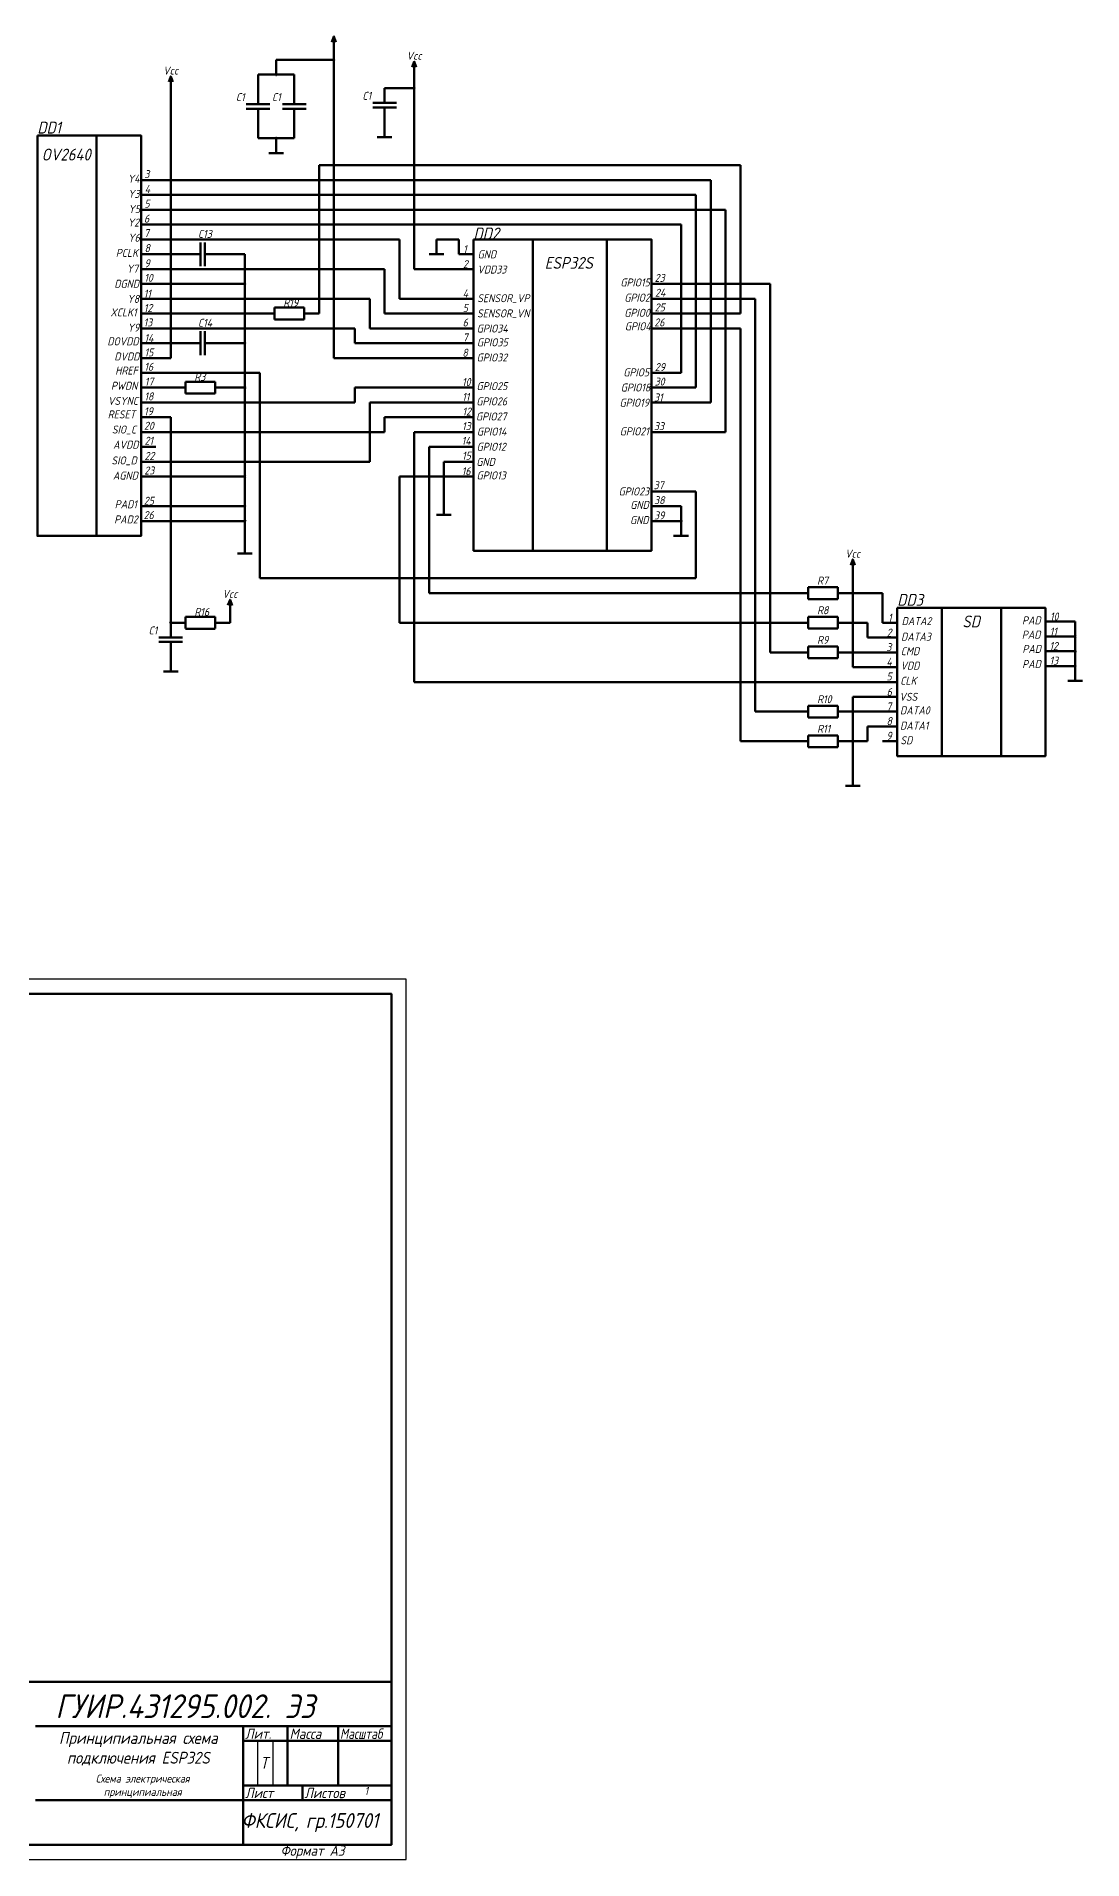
# Model space of a CAD drawing. Header units: millimetres. Extents: x 0 to 1052, y 0 to 1138.
# Drawn here: x 699 to 1052, y 7 to 622 of the extents above; entities that cross this region are included whole.
import ezdxf

# ---------------------------------------------------------------- set-up
doc = ezdxf.new("R2010")
doc.units = ezdxf.units.MM
doc.header["$LTSCALE"] = 0.5
doc.layers.get('0').update_dxf_attribs({"lineweight": 60})
doc.layers.get('Defpoints').update_dxf_attribs({"color": 5})
doc.layers.add('4-текст', color=7, linetype='Continuous', true_color=0x00ad00)
doc.styles.get("Standard").update_dxf_attribs({"font": 'ISOCPEUI.TTF', "width": 0.9})

msp = doc.modelspace()

# ---------------------------------------------------------------- hatches: boundary and pattern name
h = msp.add_hatch(color=256)
h.dxf.hatch_style = 1
edge = h.paths.add_edge_path()
edge.add_arc((780.04, 609.31), 0.2, 0, 360)
h = msp.add_hatch(color=256)
h.dxf.hatch_style = 1
edge = h.paths.add_edge_path()
edge.add_arc((799.49, 614.31), 0.2, 0, 360)
h = msp.add_hatch(color=256)
h.dxf.hatch_style = 1
edge = h.paths.add_edge_path()
edge.add_arc((780.04, 587.81), 0.2, 0, 360)
h = msp.add_hatch(color=256)
h.dxf.hatch_style = 1
edge = h.paths.add_edge_path()
edge.add_arc((769.49, 538.71), 0.2, 0, 360)
h = msp.add_hatch(color=256)
h.dxf.hatch_style = 1
edge = h.paths.add_edge_path()
edge.add_arc((744.49, 518.71), 0.2, 0, 360)
h = msp.add_hatch(color=256)
h.dxf.hatch_style = 1
edge = h.paths.add_edge_path()
edge.add_arc((769.49, 518.71), 0.2, 0, 360)
h = msp.add_hatch(color=256)
h.dxf.hatch_style = 1
edge = h.paths.add_edge_path()
edge.add_arc((769.49, 503.71), 0.2, 0, 360)
h = msp.add_hatch(color=256)
h.dxf.hatch_style = 1
edge = h.paths.add_edge_path()
edge.add_arc((769.49, 473.71), 0.2, 0, 360)
h = msp.add_hatch(color=256)
h.dxf.hatch_style = 1
edge = h.paths.add_edge_path()
edge.add_arc((769.49, 463.71), 0.2, 0, 360)
h = msp.add_hatch(color=256)
h.dxf.hatch_style = 1
edge = h.paths.add_edge_path()
edge.add_arc((769.49, 458.71), 0.2, 0, 360)
h = msp.add_hatch(color=256)
h.dxf.hatch_style = 1
edge = h.paths.add_edge_path()
edge.add_arc((916.6, 458.71), 0.2, 0, 360)
h = msp.add_hatch(color=256)
h.dxf.hatch_style = 1
edge = h.paths.add_edge_path()
edge.add_arc((744.49, 424.41), 0.2, 0, 360)
h = msp.add_hatch(color=256)
h.dxf.hatch_style = 1
edge = h.paths.add_edge_path()
edge.add_arc((1049.51, 419.78), 0.2, 0, 360)
h = msp.add_hatch(color=256)
h.dxf.hatch_style = 1
edge = h.paths.add_edge_path()
edge.add_arc((1049.51, 414.78), 0.2, 0, 360)
h = msp.add_hatch(color=256)
h.dxf.hatch_style = 1
edge = h.paths.add_edge_path()
edge.add_arc((1049.51, 409.78), 0.2, 0, 360)

# ---------------------------------------------------------------- linework, layer by layer
for p, q in [((799.49, 617.13), (799.49, 622.17)), ((799.49, 617.13), (799.49, 583.71)), ((773.95, 604.31), (773.95, 609.31)), ((773.95, 609.31), (786.13, 609.31)), ((780.04, 609.31), (780.04, 614.31)), ((780.04, 614.31), (799.49, 614.31)), ((786.13, 609.31), (786.13, 604.31)), ((826.6, 553.71), (826.6, 613.71)), ((744.49, 548.71), (744.49, 608.71)), ((773.95, 604.31), (773.95, 599.31)), ((786.13, 604.31), (786.13, 599.31)), ((826.6, 604.75), (816.6, 604.75)), ((816.6, 604.75), (816.6, 599.75)), ((773.95, 599.31), (769.95, 599.31)), ((769.95, 597.81), (777.95, 597.81)), ((773.95, 599.31), (777.95, 599.31)), ((773.95, 597.81), (773.95, 592.81)), ((786.13, 599.31), (782.13, 599.31)), ((782.13, 597.81), (790.13, 597.81)), ((786.13, 599.31), (790.13, 599.31)), ((786.13, 597.81), (786.13, 592.81)), ((816.6, 599.75), (812.6, 599.75)), ((812.6, 598.25), (820.6, 598.25)), ((816.6, 599.75), (820.6, 599.75)), ((816.6, 598.25), (816.6, 593.25)), ((773.95, 587.81), (773.95, 592.81)), ((786.13, 592.81), (786.13, 587.81)), ((816.6, 593.25), (816.6, 588.25)), ((719.49, 588.71), (719.49, 453.71)), ((786.13, 587.81), (773.95, 587.81)), ((780.04, 587.81), (780.04, 582.81)), ((816.6, 588.25), (814.1, 588.25)), ((816.6, 588.25), (819.1, 588.25)), ((780.04, 582.81), (777.54, 582.81)), ((780.04, 582.81), (782.54, 582.81)), ((794.49, 528.71), (794.49, 578.71)), ((794.49, 578.71), (807.48, 578.71)), ((799.49, 583.71), (799.49, 513.71)), ((936.6, 578.71), (807.48, 578.71)), ((936.6, 573.71), (936.6, 578.71)), ((739.49, 573.71), (734.49, 573.71)), ((739.49, 573.71), (744.49, 573.71)), ((926.6, 573.71), (744.49, 573.71)), ((926.6, 568.71), (926.6, 573.71)), ((936.6, 528.71), (936.6, 573.71)), ((739.49, 568.71), (734.49, 568.71)), ((739.49, 568.71), (744.49, 568.71)), ((744.49, 568.71), (921.6, 568.71)), ((921.6, 568.71), (921.6, 563.71)), ((926.6, 498.71), (926.6, 568.71)), ((739.49, 563.71), (734.49, 563.71)), ((739.49, 563.71), (744.49, 563.71)), ((931.6, 563.71), (744.49, 563.71)), ((921.6, 558.71), (921.6, 563.71)), ((931.6, 488.71), (931.6, 563.71)), ((739.49, 558.71), (734.49, 558.71)), ((739.49, 553.71), (734.49, 553.71)), ((739.49, 558.71), (744.49, 558.71)), ((739.49, 553.71), (744.49, 553.71)), ((916.6, 558.71), (744.49, 558.71)), ((821.6, 553.71), (744.49, 553.71)), ((821.6, 533.71), (821.6, 553.71)), ((826.6, 543.71), (826.6, 553.71)), ((834.1, 553.71), (834.1, 548.71)), ((834.1, 553.71), (841.6, 553.71)), ((841.6, 553.71), (841.6, 548.71)), ((866.6, 553.71), (866.6, 448.71)), ((891.6, 553.71), (891.6, 448.71)), ((916.6, 508.71), (916.6, 558.71)), ((921.6, 503.71), (921.6, 558.71)), ((739.49, 548.71), (734.49, 548.71)), ((739.49, 548.71), (744.49, 548.71)), ((744.49, 518.71), (744.49, 548.71)), ((749.49, 548.71), (744.49, 548.71)), ((749.49, 548.71), (754.49, 548.71)), ((754.49, 548.71), (754.49, 552.71)), ((754.49, 548.71), (754.49, 544.71)), ((755.99, 544.71), (755.99, 552.71)), ((755.99, 548.71), (760.99, 548.71)), ((760.99, 548.71), (769.49, 548.71)), ((769.49, 518.71), (769.49, 548.71)), ((834.1, 548.71), (831.6, 548.71)), ((834.1, 548.71), (836.6, 548.71)), ((846.6, 548.71), (841.6, 548.71)), ((739.49, 543.71), (734.49, 543.71)), ((739.49, 543.71), (744.49, 543.71)), ((816.6, 543.71), (744.49, 543.71)), ((816.6, 528.71), (816.6, 543.71)), ((841.6, 543.71), (826.6, 543.71)), ((846.6, 543.71), (841.6, 543.71)), ((739.49, 538.71), (734.49, 538.71)), ((739.49, 538.71), (769.49, 538.71)), ((911.6, 538.71), (906.6, 538.71)), ((911.6, 538.71), (936.6, 538.71)), ((936.6, 538.71), (946.6, 538.71)), ((946.6, 538.71), (946.6, 414.41)), ((739.49, 533.71), (734.49, 533.71)), ((739.49, 533.71), (744.49, 533.71)), ((811.6, 533.71), (744.49, 533.71)), ((789.49, 530.71), (779.49, 530.71)), ((779.49, 530.71), (779.49, 526.71)), ((789.49, 528.71), (789.49, 530.71)), ((811.6, 523.71), (811.6, 533.71)), ((826.6, 533.71), (821.6, 533.71)), ((841.6, 533.71), (826.6, 533.71)), ((846.6, 533.71), (841.6, 533.71)), ((911.6, 533.71), (906.6, 533.71)), ((911.6, 533.71), (941.6, 533.71)), ((941.6, 533.71), (941.6, 394.41)), ((739.49, 528.71), (734.49, 528.71)), ((739.49, 523.71), (734.49, 523.71)), ((739.49, 528.71), (774.49, 528.71)), ((739.49, 523.71), (744.49, 523.71)), ((806.6, 523.71), (744.49, 523.71)), ((779.49, 528.71), (774.49, 528.71)), ((779.49, 526.71), (789.49, 526.71)), ((794.49, 528.71), (789.49, 528.71)), ((789.49, 526.71), (789.49, 528.71)), ((806.6, 518.71), (806.6, 523.71)), ((841.6, 523.71), (811.6, 523.71)), ((841.6, 528.71), (816.6, 528.71)), ((846.6, 528.71), (841.6, 528.71)), ((846.6, 523.71), (841.6, 523.71)), ((911.6, 528.71), (906.6, 528.71)), ((911.6, 523.71), (906.6, 523.71)), ((911.6, 528.71), (936.6, 528.71)), ((911.6, 523.71), (936.6, 523.71)), ((936.6, 523.71), (936.6, 384.41)), ((739.49, 518.71), (734.49, 518.71)), ((739.49, 518.71), (744.29, 518.71)), ((744.49, 518.71), (749.49, 518.71)), ((744.49, 518.71), (744.49, 513.71)), ((749.49, 518.71), (754.49, 518.71)), ((754.49, 518.71), (754.49, 522.71)), ((754.49, 518.71), (754.49, 514.71)), ((755.99, 514.71), (755.99, 522.71)), ((755.99, 518.71), (760.99, 518.71)), ((760.99, 518.71), (769.49, 518.71)), ((769.49, 518.71), (769.49, 503.71)), ((841.6, 518.71), (806.6, 518.71)), ((846.6, 518.71), (841.6, 518.71)), ((739.49, 513.71), (734.49, 513.71)), ((739.49, 513.71), (744.49, 513.71)), ((841.6, 513.71), (799.49, 513.71)), ((846.6, 513.71), (841.6, 513.71)), ((739.49, 508.71), (734.49, 508.71)), ((739.49, 508.71), (744.49, 508.71)), ((744.49, 508.71), (774.49, 508.71)), ((759.49, 505.71), (749.49, 505.71)), ((749.49, 505.71), (749.49, 501.71)), ((759.49, 503.71), (759.49, 505.71)), ((774.49, 508.71), (774.49, 439.41)), ((911.6, 508.71), (906.6, 508.71)), ((911.6, 508.71), (916.6, 508.71)), ((739.49, 503.71), (734.49, 503.71)), ((739.49, 498.71), (734.49, 498.71)), ((739.49, 503.71), (744.49, 503.71)), ((739.49, 498.71), (744.49, 498.71)), ((749.49, 503.71), (744.49, 503.71)), ((806.6, 498.71), (744.49, 498.71)), ((749.49, 501.71), (759.49, 501.71)), ((769.49, 503.71), (759.49, 503.71)), ((759.49, 501.71), (759.49, 503.71)), ((769.49, 503.71), (769.49, 452.75)), ((831.6, 503.71), (806.6, 503.71)), ((806.6, 503.71), (806.6, 498.71)), ((821.6, 498.71), (811.6, 498.71)), ((811.6, 498.71), (811.6, 478.71)), ((836.6, 498.71), (821.6, 498.71)), ((836.6, 503.71), (831.6, 503.71)), ((841.6, 503.71), (836.6, 503.71)), ((841.6, 498.71), (836.6, 498.71)), ((846.6, 503.71), (841.6, 503.71)), ((846.6, 498.71), (841.6, 498.71)), ((911.6, 503.71), (906.6, 503.71)), ((911.6, 498.71), (906.6, 498.71)), ((911.6, 503.71), (921.6, 503.71)), ((911.6, 498.71), (916.6, 498.71)), ((916.6, 498.71), (926.6, 498.71)), ((739.49, 493.71), (734.49, 493.71)), ((739.49, 493.71), (744.49, 493.71)), ((744.49, 493.71), (744.49, 429.41)), ((841.6, 493.71), (816.6, 493.71)), ((816.6, 493.71), (816.6, 488.71)), ((846.6, 493.71), (841.6, 493.71)), ((739.49, 488.71), (734.49, 488.71)), ((739.49, 488.71), (744.49, 488.71)), ((816.6, 488.71), (744.49, 488.71)), ((841.6, 488.71), (826.6, 488.71)), ((826.6, 488.71), (826.6, 404.41)), ((846.6, 488.71), (841.6, 488.71)), ((911.6, 488.71), (906.6, 488.71)), ((911.6, 488.71), (931.6, 488.71)), ((739.49, 483.71), (734.49, 483.71)), ((841.6, 483.71), (831.6, 483.71)), ((831.6, 483.71), (831.6, 434.41)), ((846.6, 483.71), (841.6, 483.71)), ((739.49, 478.71), (734.49, 478.71)), ((739.49, 473.71), (734.49, 473.71)), ((739.49, 478.71), (744.49, 478.71)), ((739.49, 473.71), (744.49, 473.71)), ((744.49, 478.71), (811.6, 478.71)), ((744.49, 473.71), (769.49, 473.71)), ((841.6, 473.71), (821.6, 473.71)), ((821.6, 473.71), (821.6, 424.41)), ((841.6, 478.71), (836.6, 478.71)), ((836.6, 478.71), (836.6, 465.75)), ((846.6, 478.71), (841.6, 478.71)), ((846.6, 473.71), (841.6, 473.71)), ((911.6, 468.71), (906.6, 468.71)), ((911.6, 468.71), (921.6, 468.71)), ((921.6, 468.71), (921.6, 439.41)), ((739.49, 463.71), (734.49, 463.71)), ((739.49, 463.71), (744.49, 463.71)), ((744.49, 463.71), (769.49, 463.71)), ((836.6, 465.75), (836.6, 460.75)), ((911.6, 463.71), (906.6, 463.71)), ((916.6, 463.71), (911.6, 463.71)), ((916.6, 458.71), (916.6, 463.71)), ((739.49, 458.71), (734.49, 458.71)), ((739.49, 458.71), (744.49, 458.71)), ((744.49, 458.71), (769.49, 458.71)), ((836.6, 460.75), (834.1, 460.75)), ((836.6, 460.75), (839.1, 460.75)), ((911.6, 458.71), (906.6, 458.71)), ((911.6, 458.71), (916.6, 458.71)), ((916.6, 458.71), (916.6, 453.71)), ((769.49, 452.75), (769.49, 447.75)), ((916.6, 453.71), (914.1, 453.71)), ((916.6, 453.71), (919.1, 453.71)), ((769.49, 447.75), (766.99, 447.75)), ((769.49, 447.75), (771.99, 447.75)), ((974.51, 437.71), (974.51, 445.75)), ((774.49, 439.41), (921.6, 439.41)), ((974.51, 409.41), (974.51, 437.71)), ((764.49, 424.41), (764.49, 432.16)), ((831.6, 434.41), (954.51, 434.41)), ((959.51, 434.41), (954.51, 434.41)), ((969.51, 436.41), (959.51, 436.41)), ((959.51, 436.41), (959.51, 432.41)), ((959.51, 432.41), (969.51, 432.41)), ((969.51, 434.41), (969.51, 436.41)), ((979.51, 434.41), (969.51, 434.41)), ((969.51, 432.41), (969.51, 434.41)), ((979.51, 434.41), (984.51, 434.41)), ((984.51, 434.41), (984.51, 424.41)), ((744.49, 429.41), (744.49, 424.41)), ((749.49, 424.41), (744.49, 424.41)), ((744.49, 424.41), (744.49, 419.41)), ((759.49, 426.41), (749.49, 426.41)), ((749.49, 426.41), (749.49, 422.41)), ((759.49, 424.41), (759.49, 426.41)), ((764.49, 424.41), (759.49, 424.41)), ((759.49, 422.41), (759.49, 424.41)), ((821.6, 424.41), (954.51, 424.41)), ((959.51, 424.41), (954.51, 424.41)), ((969.51, 426.41), (959.51, 426.41)), ((959.51, 426.41), (959.51, 422.41)), ((969.51, 424.41), (969.51, 426.41)), ((974.51, 424.41), (969.51, 424.41)), ((969.51, 422.41), (969.51, 424.41)), ((974.51, 424.41), (979.51, 424.41)), ((979.51, 419.41), (979.51, 424.41)), ((989.51, 424.41), (984.51, 424.41)), ((1004.51, 429.41), (1004.51, 379.41)), ((1024.51, 429.41), (1024.51, 379.41)), ((1044.51, 424.78), (1039.51, 424.78)), ((1044.51, 424.78), (1049.51, 424.78)), ((1049.51, 424.78), (1049.51, 414.78)), ((744.49, 419.41), (740.49, 419.41)), ((744.49, 419.41), (748.49, 419.41)), ((749.49, 422.36), (759.49, 422.36)), ((959.51, 422.41), (969.51, 422.41)), ((984.51, 419.41), (979.51, 419.41)), ((989.51, 419.41), (984.51, 419.41)), ((1044.51, 419.78), (1039.51, 419.78)), ((1044.51, 419.78), (1049.51, 419.78)), ((740.49, 417.91), (748.49, 417.91)), ((744.49, 417.91), (744.49, 412.91)), ((744.49, 412.91), (744.49, 407.91)), ((946.6, 414.41), (954.51, 414.41)), ((959.51, 414.41), (954.51, 414.41)), ((969.51, 416.41), (959.51, 416.41)), ((959.51, 416.41), (959.51, 412.41)), ((959.51, 412.41), (969.51, 412.41)), ((969.51, 414.41), (969.51, 416.41)), ((979.51, 414.41), (969.51, 414.41)), ((969.51, 412.41), (969.51, 414.41)), ((979.51, 414.41), (984.51, 414.41)), ((989.51, 414.41), (984.51, 414.41)), ((1044.51, 414.78), (1039.51, 414.78)), ((1044.51, 414.78), (1049.51, 414.78)), ((1049.51, 409.78), (1049.51, 414.78)), ((744.49, 407.91), (741.99, 407.91)), ((744.49, 407.91), (746.99, 407.91)), ((984.51, 409.41), (974.51, 409.41)), ((989.51, 409.41), (984.51, 409.41)), ((1044.51, 409.78), (1039.51, 409.78)), ((1044.51, 409.78), (1049.51, 409.78)), ((1049.51, 409.78), (1049.51, 404.78)), ((826.6, 404.41), (984.51, 404.41)), ((989.51, 404.41), (984.51, 404.41)), ((1049.51, 404.78), (1047.01, 404.78)), ((1049.51, 404.78), (1052.01, 404.78)), ((941.6, 394.41), (954.51, 394.41)), ((959.51, 394.41), (954.51, 394.41)), ((969.51, 396.41), (959.51, 396.41)), ((959.51, 396.41), (959.51, 392.41)), ((969.51, 394.41), (969.51, 396.41)), ((979.51, 394.41), (969.51, 394.41)), ((969.51, 392.41), (969.51, 394.41)), ((984.51, 399.41), (974.51, 399.41)), ((974.51, 399.41), (974.51, 374.41)), ((979.51, 394.41), (984.51, 394.41)), ((989.51, 399.41), (984.51, 399.41)), ((989.51, 394.41), (984.51, 394.41)), ((959.51, 392.41), (969.51, 392.41)), ((984.51, 389.41), (979.51, 389.41)), ((979.51, 389.41), (979.51, 384.41)), ((989.51, 389.41), (984.51, 389.41)), ((936.6, 384.41), (954.51, 384.41)), ((959.51, 384.41), (954.51, 384.41)), ((969.51, 386.41), (959.51, 386.41)), ((959.51, 386.41), (959.51, 382.41)), ((959.51, 382.41), (969.51, 382.41)), ((969.51, 384.41), (969.51, 386.41)), ((974.51, 384.41), (969.51, 384.41)), ((969.51, 382.41), (969.51, 384.41)), ((974.51, 384.41), (979.51, 384.41)), ((989.51, 384.41), (984.51, 384.41)), ((974.51, 369.41), (972.01, 369.41)), ((974.51, 374.41), (974.51, 369.41)), ((974.51, 369.41), (977.01, 369.41)), ((768.9, 52.2), (768.9, 47.2))]:
    msp.add_line(p, q)
at = {"lineweight": 60}
for p, q in [((818.9, 67.2), (633.9, 67.2)), ((698.9, 52.2), (818.9, 52.2)), ((768.9, 12.2), (768.9, 52.2)), ((783.9, 52.2), (783.9, 32.2)), ((800.9, 32.2), (800.9, 52.2)), ((768.9, 47.2), (818.9, 47.2)), ((768.9, 32.2), (818.9, 32.2)), ((788.9, 27.2), (788.9, 32.2)), ((698.9, 27.2), (818.9, 27.2))]:
    msp.add_line(p, q, dxfattribs=at)
at = {"lineweight": -3}
for p, q in [((773.9, 32.2), (773.9, 47.2)), ((778.9, 47.2), (778.9, 32.2))]:
    msp.add_line(p, q, dxfattribs=at)
for points in [[(798.79, 620.3), (799.49, 622.17), (800.15, 620.29)], [(825.9, 611.84), (826.6, 613.71), (827.27, 611.83)], [(743.79, 606.84), (744.49, 608.71), (745.15, 606.83)], [(973.81, 443.88), (974.51, 445.75), (975.17, 443.87)], [(763.79, 430.28), (764.49, 432.16), (765.15, 430.27)]]:
    msp.add_lwpolyline(points)
for points in [[(699.49, 588.71), (734.49, 588.71), (734.49, 453.71), (699.49, 453.71)], [(846.6, 553.71), (906.6, 553.71), (906.6, 448.71), (846.6, 448.71)], [(989.51, 429.41), (1039.51, 429.41), (1039.51, 379.41), (989.51, 379.41)]]:
    msp.add_lwpolyline(points, close=True)
at = {"lineweight": 60}
msp.add_lwpolyline([(423.9, 12.2), (818.9, 12.2), (818.9, 299.2), (423.9, 299.2)], close=True, dxfattribs=at)
for centre in [(780.04, 609.31), (799.49, 614.31), (826.6, 604.75), (780.04, 587.81), (769.49, 538.71), (744.49, 518.71), (769.49, 518.71), (769.49, 503.71), (769.49, 473.71), (769.49, 463.71), (769.49, 458.71), (916.6, 458.71), (744.49, 424.41), (1049.51, 419.78), (1049.51, 414.78), (1049.51, 409.78)]:
    msp.add_circle(centre, 0.2)
at = {"layer": 'Defpoints'}
msp.add_lwpolyline([(403.9, 7.2), (823.9, 7.2), (823.9, 304.2), (403.9, 304.2)], close=True, dxfattribs=at)

# ---------------------------------------------------------------- texts
at = {"lineweight": -3, "width": 0.9}
msp.add_text('Формат А3', height=3.5, dxfattribs=at).set_placement((781.51, 8.45))
at = {"layer": '4-текст', "lineweight": -3}
for s, width, p in [('Лит.', 0.9, (769.57, 47.9)), ('Масса', 0.9, (784.57, 47.9)), ('Масштаб', 0.8, (801.57, 47.9)), ('Лист', 0.9, (769.57, 27.9)), ('Листов', 0.9, (789.57, 27.9))]:
    msp.add_text(s, height=3.5, dxfattribs=dict(at, width=width)).set_placement(p)
at = {"layer": '4-текст', "attachment_point": 1}
for s, width, insert, char_height in [('Vcc', 5.587, (824.04, 617.02), 2.7), ('Vcc', 5.587, (741.93, 612.02), 2.7), ('C1', 5.587, (766.46, 603.05), 2.7), ('C1', 5.587, (778.64, 603.05), 2.7), ('C1', 5.587, (809.12, 603.49), 2.7), ('DD1', 15.3434, (699.49, 593.42), 4), ('OV2640', 15.3434, (700.92, 584.33), 4), ('Y4', 5.587, (729.97, 575.54), 2.7), ('3', 2.9512, (735.58, 577.09), 2.7), ('4', 2.9512, (735.71, 572.06), 2.7), ('Y3', 5.587, (730.08, 570.42), 2.7), ('5', 2.9512, (735.6, 567.12), 2.7), ('Y2', 5.587, (729.97, 560.75), 2.7), ('Y5', 5.587, (730.19, 565.31), 2.7), ('6', 2.9512, (735.47, 562.07), 2.7), ('Y6', 5.587, (730.11, 555.63), 2.7), ('7', 2.9512, (735.47, 557.19), 2.7), ('C13', 5.587, (753.67, 556.92), 2.7), ('DD2', 15.3434, (846.6, 557.71), 4), ('PCLK', 5.587, (725.97, 550.52), 2.7), ('8', 2.9512, (735.64, 552.14), 2.7), ('1', 3.1202, (843.11, 551.8), 2.7), ('GND', 5.587, (847.99, 550.02), 2.7), ('ESP32S', 15.3434, (870.63, 547.8), 4), ('Y7', 5.587, (729.62, 545.22), 2.7), ('10', 2.9512, (735.57, 542.11), 2.7), ('9', 2.9512, (735.64, 547), 2.7), ('2', 2.9512, (843.04, 546.72), 2.7), ('VDD33', 5.587, (847.91, 544.9), 2.7), ('23', 2.9512, (907.7, 542.09), 2.7), ('DGND', 5.587, (725.46, 540.1), 2.7), ('11', 2.9512, (735.37, 536.76), 2.7), ('4', 2.9512, (842.98, 536.89), 2.7), ('SENSOR_VP', 5.587, (847.88, 535.23), 2.7), ('GPIO15', 5.587, (896.14, 540.54), 2.7), ('GPIO2', 5.587, (897.47, 535.42), 2.7), ('24', 2.9512, (907.82, 537.06), 2.7), ('XCLK1', 5.587, (724.1, 530.44), 2.7), ('Y8', 5.587, (729.82, 534.99), 2.7), ('12', 2.9512, (735.4, 531.91), 2.7), ('R19', 5.587, (782.46, 533.71), 2.7), ('5', 2.9512, (842.97, 531.93), 2.7), ('SENSOR_VN', 5.587, (847.8, 530.11), 2.7), ('GPIO0', 5.587, (897.47, 530.31), 2.7), ('25', 2.9512, (907.71, 532.12), 2.7), ('Y9', 5.587, (729.89, 525.32), 2.7), ('13', 2.9512, (735.34, 527.06), 2.7), ('C14', 5.587, (753.67, 526.92), 2.7), ('6', 2.9512, (842.92, 527.02), 2.7), ('GPIO34', 5.587, (847.69, 525), 2.7), ('GPIO4', 5.587, (897.64, 525.75), 2.7), ('26', 2.9512, (907.58, 527.07), 2.7), ('DOVDD', 5.587, (723.1, 520.68), 2.7), ('14', 2.9512, (735.61, 521.8), 2.7), ('15', 2.9512, (735.64, 516.94), 2.7), ('8', 2.9512, (842.84, 516.84), 2.7), ('7', 2.9512, (842.97, 522.01), 2.7), ('GPIO35', 5.587, (847.74, 520.34), 2.7), ('DVDD', 5.587, (725.45, 515.57), 2.7), ('HREF', 5.587, (725.76, 510.82), 2.7), ('16', 2.9512, (735.58, 512.09), 2.7), ('GPIO32', 5.587, (847.66, 515.23), 2.7), ('29', 2.9512, (907.75, 512), 2.7), ('PWDN', 5.587, (724.34, 505.7), 2.7), ('17', 2.9512, (735.71, 507.06), 2.7), ('R3', 5.587, (752.46, 508.71), 2.7), ('10', 2.9512, (842.72, 506.95), 2.7), ('GPIO25', 5.587, (847.63, 505.56), 2.7), ('GPIO18', 5.587, (896.26, 505.1), 2.7), ('GPIO5', 5.587, (897.14, 510.22), 2.7), ('30', 2.9512, (907.68, 507.11), 2.7), ('VSYNC', 5.587, (723.31, 500.59), 2.7), ('18', 2.9512, (735.6, 502.12), 2.7), ('11', 2.9512, (842.77, 501.95), 2.7), ('GPIO26', 5.587, (847.55, 500.44), 2.7), ('GPIO19', 5.587, (895.86, 499.99), 2.7), ('31', 2.9512, (907.49, 501.76), 2.7), ('RESET', 5.587, (723.23, 496.04), 2.7), ('20', 2.9512, (735.47, 492.19), 2.7), ('19', 2.9512, (735.47, 497.07), 2.7), ('13', 2.9512, (842.72, 492.07), 2.7), ('12', 2.9512, (842.86, 496.99), 2.7), ('GPIO27', 5.587, (847.44, 495.33), 2.7), ('33', 2.9512, (907.45, 492.06), 2.7), ('SIO_C', 5.587, (724.63, 490.92), 2.7), ('21', 2.9512, (735.64, 487.14), 2.7), ('14', 2.9512, (842.58, 487.11), 2.7), ('GPIO14', 5.587, (847.74, 490.24), 2.7), ('GPIO21', 5.587, (895.93, 490.32), 2.7), ('SIO_D', 5.587, (724.49, 480.51), 2.7), ('AVDD', 5.587, (725.06, 485.81), 2.7), ('22', 2.9512, (735.64, 482), 2.7), ('15', 2.9512, (842.72, 482.1), 2.7), ('GND', 5.587, (847.55, 480.01), 2.7), ('GPIO12', 5.587, (847.66, 485.12), 2.7), ('AGND', 5.587, (724.97, 475.39), 2.7), ('23', 2.9512, (735.57, 477.11), 2.7), ('16', 2.9512, (842.62, 476.88), 2.7), ('GPIO13', 5.587, (847.63, 475.45), 2.7), ('GPIO23', 5.587, (895.54, 470.05), 2.7), ('37', 2.9512, (907.34, 472.15), 2.7), ('PAD1', 5.587, (725.59, 465.72), 2.7), ('26', 2.9512, (735.34, 462.06), 2.7), ('25', 2.9512, (735.4, 466.91), 2.7), ('GND', 5.587, (899.47, 465.5), 2.7), ('38', 2.9512, (907.51, 467.1), 2.7), ('39', 2.9512, (907.51, 461.96), 2.7), ('PAD2', 5.587, (725.41, 460.6), 2.7), ('GND', 5.587, (899.39, 460.38), 2.7), ('Vcc', 5.587, (971.95, 449.06), 2.7), ('R7', 5.587, (962.48, 439.97), 2.7), ('Vcc', 5.587, (761.93, 435.46), 2.7), ('DD3', 15.3434, (989.51, 434.12), 4), ('R{\\fISOCPEUR|b0|i1|c204|p34;16}', 5.587, (752.46, 429.41), 2.7), ('R8', 5.587, (962.48, 429.97), 2.7), ('1', 3.1202, (986.43, 427.49), 2.7), ('DATA2', 5.587, (990.98, 426.29), 2.7), ('SD', 8.5175, (1011.47, 426.84), 4), ('PAD', 5.587, (1031.61, 426.55), 2.7), ('10', 3.1202, (1041.02, 427.86), 2.7), ('C1', 5.587, (737, 423.14), 2.7), ('R9', 5.587, (962.48, 419.97), 2.7), ('2', 2.9512, (985.95, 422.42), 2.7), ('DATA3', 5.587, (990.8, 421.04), 2.7), ('PAD', 5.587, (1031.55, 421.74), 2.7), ('11', 2.9512, (1040.95, 422.79), 2.7), ('3', 2.9512, (985.85, 417.52), 2.7), ('4', 2.9512, (985.89, 412.58), 2.7), ('CMD', 5.587, (990.71, 416.15), 2.7), ('PAD', 5.587, (1031.73, 416.93), 2.7), ('12', 2.9512, (1040.85, 417.9), 2.7), ('13', 2.9512, (1040.89, 412.96), 2.7), ('5', 2.9512, (985.88, 407.63), 2.7), ('CLK', 5.587, (990.53, 406.19), 2.7), ('VDD', 5.587, (990.62, 411.26), 2.7), ('PAD', 5.587, (1031.67, 411.82), 2.7), ('R10', 5.587, (962.48, 399.97), 2.7), ('6', 2.9512, (985.95, 402.42), 2.7), ('VSS', 5.587, (990.23, 400.77), 2.7), ('7', 2.9512, (985.85, 397.52), 2.7), ('DATA0', 5.587, (990.45, 396.2), 2.7), ('R11', 5.587, (962.48, 389.97), 2.7), ('8', 2.9512, (985.89, 392.58), 2.7), ('9', 2.9512, (985.88, 387.63), 2.7), ('DATA1', 5.587, (990.46, 391.04), 2.7), ('SD', 5.587, (990.6, 386.1), 2.7), ('{\\fISOCPEUR|b0|i1|c204|p34;ГУИР.431295.00}2{\\fISOCPEUR|b0|i1|c204|p34;. Э3}', 104.9689, (705.59, 62.92), 8), ('\\pxqc;{\\fISOCPEUR|b0|i1|c204|p34;Принципиальная схема подключения }ESP32S', 63.976, (701.57, 50.21), 4), ('{\\fISOCPEUR|b0|i1|c204|p34;Т}', 4, (774.68, 41.81), 4), ('\\pxqc;{\\fISOCPEUR|b0|i1|c204|p34;Схема электрическая\\Pпринципиальная}', 43.6531, (713.19, 35.86), 2.7), ('{\\fISOCPEUR|b0|i1|c204|p34;1}', 23, (809.85, 31.7), 2.7), ('{\\fISOCPEUR|b0|i1|c204|p34;ФКСИС,\\H0.8x; \\H1.25x;гр.150701}', 51.647, (768.36, 22.86), 5)]:
    msp.add_mtext_dynamic_manual_height_columns(s, width=width, gutter_width=50, heights=[0], dxfattribs=dict(at, insert=insert, char_height=char_height))

doc.saveas('drawing.dxf')
